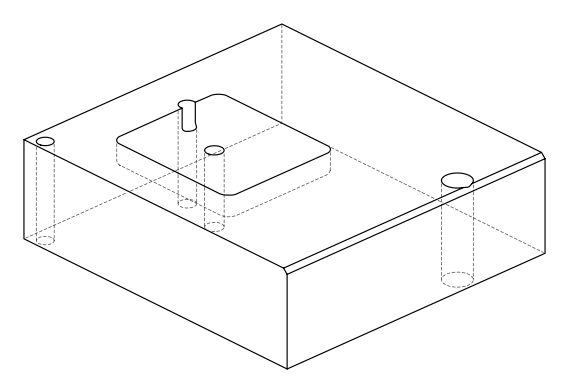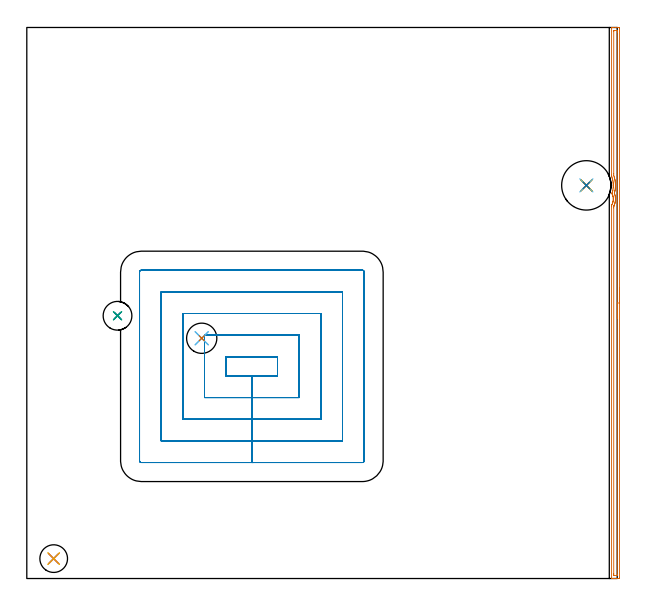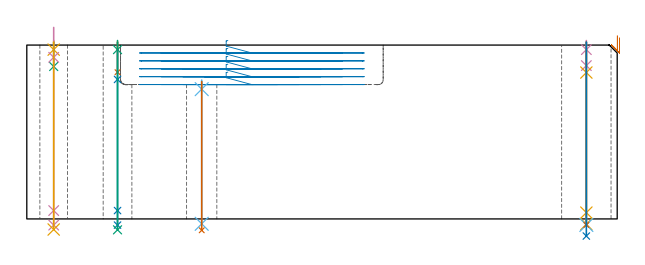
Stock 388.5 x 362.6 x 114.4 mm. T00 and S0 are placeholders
(PLAN: 19 operations, 14 tool changes, 28.7 min)
(1 AREA_MILL | FG_CHAMFER_SURFACE | UGT0205_001 | 6 min | 4902 mm3)
(2 MILL_RECTANGULAR_POCKET | POCKET_RECTANGULAR_STRAIGHT | NXT0201_007 | Follow Part, ap 6.25, ae 75% | 17.27 min | 675570 mm3)
(3 SPOT_DRILL | STEP1HOLE | NXT0321_9005460120000 | 0.05 min | 148 mm3)
(4 SPOT_DRILL_1 | STEP1HOLE_1 | NXT0321_9005460120000 | 0.05 min | 146 mm3)
(5 SPOT_DRILL_2 | STEP1HOLE_2 | NXT0321_9005460120000 | 0.05 min | 173 mm3)
(6 SPOT_DRILL_3 | STEP1HOLE_3 | NXT0321_9005460120000 | 0.05 min | 206 mm3)
(7 DRILL_BLIND_HOLE_INTO_CENTER | STEP1HOLE | UGT0301_229 | 0.08 min | 1106 mm3)
(8 GUN_DRILL_THROUGH_HOLE | STEP1HOLE | UGT0307_008 | 0.59 min | 9083 mm3)
(9 DRILL_TO_ENLARGE_THROUGH_HOLE | STEP1HOLE | UGT0301_257 | 0.5 min | 19111 mm3)
(10 DRILL_BLIND_HOLE_INTO_CENTER_1 | STEP1HOLE_1 | NXT0301_061 | 0.06 min | 648 mm3)
(11 GUN_DRILL_THROUGH_HOLE_1 | STEP1HOLE_1 | UGT0307_005 | 0.55 min | 5474 mm3)
(12 DRILL_TO_ENLARGE_THROUGH_HOLE_1 | STEP1HOLE_1 | NXT0301_102 | 0.48 min | 10008 mm3)
(13 DRILL_TO_ENLARGE_THROUGH_HOLE_2 | STEP1HOLE_1 | NXT0301_102 | 0.48 min | 0 mm3)
(14 DRILL_TO_ENLARGE_THROUGH_HOLE_3 | STEP1HOLE_1 | UGT0301_001 | 0.51 min | 78506 mm3)
(15 DRILL_BLIND_HOLE_INTO_CENTER_2 | STEP1HOLE_2 | NXT0301_065 | 0.07 min | 769 mm3)
(16 GUN_DRILL_THROUGH_HOLE_2 | STEP1HOLE_2 | UGT0307_008 | 0.64 min | 9924 mm3)
(17 DRILL_TO_ENLARGE_THROUGH_HOLE_4 | STEP1HOLE_2 | UGT0301_251 | 0.5 min | 18822 mm3)
(18 DRILL_THROUGH_HOLE_INTO_CENTER | STEP1HOLE_3 | NXT0301_065 | 0.38 min | 6009 mm3)
(19 DRILL_TO_ENLARGE_THROUGH_HOLE_5 | STEP1HOLE_3 | UGT0301_265 | 0.4 min | 21303 mm3)
(TOOL UGT0205_001 | Chamfer Mill 20 x 3 x 45 deg. | D20 FL50 Z2)
(TOOL NXT0201_007 | ENDMILL 25mm [R216.25-25050GCK54P 1620] | D25 R3 FL54 Z5)
(TOOL NXT0321_9005460120000 | NC Spot Drill, 142deg, 12mm, Carbide, Uncoated | D12 PA142 FL30 Z2)
(TOOL UGT0301_229 | Twist Drill 11.9 mm | D11.9 PA118 FL100 Z2)
(TOOL UGT0307_008 | Gun Drill 11 mm | D11 PA130 FL24 Z1)
(TOOL UGT0301_257 | Twist Drill 18.9 mm | D18.9 PA118 FL135 Z2)
(TOOL NXT0301_061 | Carbide Drill 9mm [860.1-0900-027A1-MM 2214] | D9 PA140 FL47 Z2)
(TOOL UGT0307_005 | Gun Drill 8.3 mm | D8.3 PA130 FL24 Z1)
(TOOL NXT0301_102 | Carbide Drill 13.5mm [860.1-1350-108A1-MM 2214] | D13.5 PA140 FL123 Z2)
(TOOL UGT0301_001 | Twist Drill 32.5 mm | D32.5 PA118 FL185 Z2)
(TOOL NXT0301_065 | Carbide Drill 9.4mm [860.1-0940-075A1-MM 2214] | D9.4 PA140 FL98 Z2)
(TOOL UGT0301_251 | Twist Drill 18.2 mm | D18.2 PA118 FL135 Z2)
(TOOL UGT0301_265 | Twist Drill 19.9 mm | D19.9 PA118 FL140 Z2)
(OP 1 AREA_MILL)
G17 G21 G94 G90
T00 M6
G54
G17 G0 G90 X390. Y191.3 S1061 M3
G43 Z124.4 H0
Z119.2
G94 G1 Y191.262 Z118.328 F250.
Y191.148 Z117.464
Y190.959 Z116.612
Y190.697 Z115.78
Y190.363 Z114.974
Y189.96 Z114.2
Y189.492 Z113.464
Y188.96 Z112.772
Y188.371 Z112.129
Y187.728 Z111.54
Y187.036 Z111.008
Y186.3 Z110.54
Y185.526 Z110.137
Y184.72 Z109.803
Y183.888 Z109.541
Y183.036 Z109.352
Y182.172 Z109.238
Y181.3 Z109.2
X389.999 Y0.633 Z109.201
X389.996 Y0.224
X389.992 Y0.01 Z109.205
X389.595 Y0. Z109.601
X387.839 Z111.356
X386.447 Z112.749
X386.083 Z113.112
X385.136 Z114.064
X384.966 Y0.002 Z114.227
X384.803 Y0.01 Z114.389
X384.8 Y0.185 Z114.4
Y244.802
X384.806 Y245.61 Z114.392
X384.85 Y245.696 Z114.348
X385.069 Y246.106 Z114.13
X385.284 Y246.557 Z113.912
X385.463 Y246.991 Z113.735
X385.611 Y247.451 Z113.586
X385.73 Y247.896 Z113.467
X385.79 Y248.18 Z113.409
X385.816 Y248.307 Z113.382
X385.823 Y248.345 Z113.373
X385.827 Y248.379 Z113.367
X385.89 Y248.791 Z113.309
X385.927 Y249.216 Z113.272
X385.928 Y249.239 Z113.27
X385.936 Y249.514 Z113.259
X385.941 Y249.686 Z113.254
X385.93 Y250.057 Z113.263
X385.928 Y250.133 Z113.266
X385.918 Y250.251 Z113.278
X385.916 Y250.296 Z113.283
X385.892 Y250.58 Z113.307
X385.827 Y251.027 Z113.368
X385.755 Y251.394 Z113.444
X385.738 Y251.475 Z113.46
X385.621 Y251.92 Z113.577
X385.609 Y251.957 Z113.589
X385.497 Y252.304 Z113.7
X385.464 Y252.404 Z113.731
X385.462 Y252.411 Z113.734
X385.42 Y252.523 Z113.778
X385.384 Y252.614 Z113.813
X385.299 Y252.814 Z113.897
X385.164 Y253.108 Z114.034
X385.116 Y253.209 Z114.08
X385.048 Y253.359 Z114.152
Y253.361
Y253.363
X385.095 Y253.513 Z114.1
X385.145 Y253.663 Z114.052
X385.16 Y253.708 Z114.037
X385.296 Y254.154 Z113.903
X385.464 Y254.757 Z113.736
X385.497 Y254.917 Z113.702
X385.512 Y254.987 Z113.687
X385.531 Y255.087 Z113.663
X385.597 Y255.392 Z113.601
X385.618 Y255.496 Z113.578
X385.775 Y256.39 Z113.422
X385.875 Y257.284 Z113.318
X385.93 Y258.178 Z113.259
X385.929 Y258.218
Y258.286
X385.931 Y258.376 Z113.26
Y258.541 Z113.256
X385.932 Y258.634 Z113.254
Y258.774
Y258.832 Z113.256
X385.933 Y258.933 Z113.258
X385.934 Y259.072
X385.931 Y259.112 Z113.259
X385.917 Y259.425 Z113.278
X385.888 Y259.966 Z113.304
X385.883 Y260.007 Z113.308
X385.794 Y260.86 Z113.401
X385.787 Y260.901 Z113.407
X385.649 Y261.754 Z113.55
X385.462 Y262.648 Z113.736
X385.45 Y262.69 Z113.747
X385.339 Y263.095 Z113.86
X385.263 Y263.348 Z113.937
X385.203 Y263.542 Z113.995
X384.985 Y264.18 Z114.212
X384.899 Y264.435 Z114.3
X384.885 Y264.476 Z114.315
X384.802 Y264.688 Z114.387
X384.8 Y265.373 Z114.4
Y362.415
X384.803 Y362.59 Z114.388
X384.966 Y362.598 Z114.227
X385.136 Y362.6 Z114.064
X385.355 Z113.845
X386.083 Z113.112
X387.325 Z111.872
X388.717 Z110.478
X389.338 Z109.858
X389.595 Y362.597 Z109.601
X389.992 Y362.59 Z109.205
X389.996 Y362.376 Z109.202
X389.999 Y361.967 Z109.201
X390. Y181.3 Z109.2
X388.586 Z110.614
X388.585 Y2.556 Z110.615
X388.584 Y2.421 Z110.616
X388.579 Y2.043 Z110.621
X388.57 Y2.01 Z110.63
X388.501 Y2.006 Z110.699
X388.391 Y2.002 Z110.809
X388.252 Y2. Z110.948
X386.496 Z112.704
X386.292 Y2.003 Z112.908
X386.256 Y2.005 Z112.944
X386.223 Y2.009 Z112.977
X386.221 Y2.057 Z112.979
X386.216 Y2.286 Z112.984
X386.215 Y2.421 Z112.985
X386.214 Y3.182 Z112.986
Y243.908
X386.215 Y244.667 Z112.985
X386.218 Y244.802 Z112.982
X386.221 Y244.896 Z112.979
X386.227 Y244.94 Z112.973
X386.244 Y244.982 Z112.956
X386.311 Y245.133 Z112.889
X386.413 Y245.36 Z112.787
X386.562 Y245.696 Z112.638
X386.632 Y245.864 Z112.568
X386.678 Y245.984 Z112.522
X386.888 Y246.591 Z112.312
X386.899 Y246.622 Z112.301
X386.906 Y246.647 Z112.294
X386.961 Y246.844 Z112.239
X387.087 Y247.357 Z112.113
X387.115 Y247.485 Z112.085
X387.182 Y247.819 Z112.018
X387.228 Y248.108 Z111.972
X387.267 Y248.379 Z111.933
X387.319 Y248.91 Z111.881
X387.339 Y249.274 Z111.861
X387.35 Y249.772 Z111.85
X387.338 Y250.168 Z111.862
X387.298 Y250.72 Z111.902
X387.259 Y251.063 Z111.941
X387.143 Y251.772 Z112.057
X387.105 Y251.957 Z112.095
X386.961 Y252.554 Z112.239
X386.873 Y252.851 Z112.327
X386.833 Y252.982 Z112.367
X386.68 Y253.445 Z112.52
X386.651 Y253.532 Z112.549
X386.756 Y253.955 Z112.444
X386.923 Y254.678 Z112.277
X386.961 Y254.859 Z112.239
X387.063 Y255.431 Z112.137
X387.08 Y255.535 Z112.12
X387.181 Y256.205 Z112.019
X387.208 Y256.429 Z111.992
X387.272 Y257.006 Z111.928
X387.294 Y257.323 Z111.906
X387.327 Y257.845 Z111.873
X387.342 Y258.218 Z111.858
X387.346 Y258.72 Z111.854
X387.344 Y259.112 Z111.856
X387.321 Y259.64 Z111.879
X387.301 Y260.007 Z111.899
X387.248 Y260.608 Z111.952
X387.217 Y260.901 Z111.983
X387.179 Y261.232 Z112.021
X387.119 Y261.635 Z112.081
X387.092 Y261.795 Z112.108
X386.961 Y262.532 Z112.239
X386.928 Y262.69 Z112.272
X386.924 Y262.708 Z112.276
X386.746 Y263.475 Z112.454
X386.719 Y263.584 Z112.481
X386.622 Y263.93 Z112.578
X386.454 Y264.479 Z112.746
X386.221 Y265.232 Z112.979
X386.214 Y266.267 Z112.986
X386.215 Y360.044 Z112.985
X386.216 Y360.179 Z112.984
X386.221 Y360.557 Z112.979
X386.23 Y360.59 Z112.97
X386.299 Y360.594 Z112.901
X386.409 Y360.598 Z112.791
X386.548 Y360.6 Z112.652
X388.304 Z110.896
X388.508 Y360.597 Z110.692
X388.544 Y360.595 Z110.656
X388.577 Y360.591 Z110.623
X388.579 Y360.543 Z110.621
X388.584 Y360.314 Z110.616
X388.585 Y360.179 Z110.615
X388.586 Y359.418 Z110.614
Y181.3
Y180.428 Z110.652
Y179.564 Z110.766
Y178.712 Z110.955
Y177.88 Z111.217
Y177.074 Z111.551
Y176.3 Z111.954
Y175.564 Z112.423
Y174.872 Z112.954
Y174.229 Z113.543
Y173.64 Z114.186
Y173.108 Z114.878
Y172.64 Z115.614
Y172.237 Z116.388
Y171.903 Z117.194
Y171.641 Z118.026
Y171.452 Z118.878
Y171.338 Z119.743
Y171.3 Z120.614
G0 Z124.4
M5
M2
(OP 2 MILL_RECTANGULAR_POCKET)
G17 G21 G94 G90
T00 M6
G54
G17 G0 G90 X132.303 Y145.9 S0 M3
G43 Z124.4 H1
Z117.4
G94 G1 X131.2 Z117.104 F250.
Y133.3 Z113.728
X148.1 Z109.2
X165. F500.
Y145.9
X131.2
Y133.3
X148.1
Y119.05
X179.25
Y160.15
X116.95
Y119.05
X148.1
Y104.8
X193.5
Y174.4
X102.7
Y104.8
X148.1
Y90.55
X207.75
Y188.65
X88.45
Y90.55
X148.1
Y76.3
X220.8
G3 X222. Y77.5 R1.2
G1 Y201.7
G3 X220.8 Y202.9 R1.2
G1 X75.4
G3 X74.2 Y201.7 R1.2
G1 Y77.5
G3 X75.4 Y76.3 R1.2
G1 X148.1
X149.1
G0 X132.303 Y145.9 Z112.2
G1 X131.2 Z111.904 F250.
Y133.3 Z108.528
X148.1 Z104.
X165. F500.
Y145.9
X131.2
Y133.3
X148.1
Y119.05
X179.25
Y160.15
X116.95
Y119.05
X148.1
Y104.8
X193.5
Y174.4
X102.7
Y104.8
X148.1
Y90.55
X207.75
Y188.65
X88.45
Y90.55
X148.1
Y76.3
X220.8
G3 X222. Y77.5 R1.2
G1 Y201.7
G3 X220.8 Y202.9 R1.2
G1 X75.4
G3 X74.2 Y201.7 R1.2
G1 Y77.5
G3 X75.4 Y76.3 R1.2
G1 X148.1
X149.1
G0 X132.303 Y145.9 Z107.
G1 X131.2 Z106.704 F250.
Y133.3 Z103.328
X148.1 Z98.8
X165. F500.
Y145.9
X131.2
Y133.3
X148.1
Y119.05
X179.25
Y160.15
X116.95
Y119.05
X148.1
Y104.8
X193.5
Y174.4
X102.7
Y104.8
X148.1
Y90.55
X207.75
Y188.65
X88.45
Y90.55
X148.1
Y76.3
X220.8
G3 X222. Y77.5 R1.2
G1 Y201.7
G3 X220.8 Y202.9 R1.2
G1 X75.4
G3 X74.2 Y201.7 R1.2
G1 Y77.5
G3 X75.4 Y76.3 R1.2
G1 X148.1
X149.1
G0 X132.303 Y145.9 Z101.8
G1 X131.2 Z101.504 F250.
Y133.3 Z98.128
X148.1 Z93.6
X165. F500.
Y145.9
X131.2
Y133.3
X148.1
Y119.05
X179.25
Y160.15
X116.95
Y119.05
X148.1
Y104.8
X193.5
Y174.4
X102.7
Y104.8
X148.1
Y90.55
X207.75
Y188.65
X88.45
Y90.55
X148.1
Y76.3
X220.8
G3 X222. Y77.5 R1.2
G1 Y201.7
G3 X220.8 Y202.9 R1.2
G1 X75.4
G3 X74.2 Y201.7 R1.2
G1 Y77.5
G3 X75.4 Y76.3 R1.2
G1 X148.1
X149.1
G0 X132.303 Y145.9 Z96.6
G1 X131.2 Z96.305 F250.
Y133.3 Z92.928
X148.1 Z88.4
X165. F500.
Y145.9
X131.2
Y133.3
X148.1
Y119.05
X179.25
Y160.15
X116.95
Y119.05
X148.1
Y104.8
X193.5
Y174.4
X102.7
Y104.8
X148.1
Y90.55
X207.75
Y188.65
X88.45
Y90.55
X148.1
Y76.3
X220.8
G3 X222. Y77.5 R1.2
G1 Y201.7
G3 X220.8 Y202.9 R1.2
G1 X75.4
G3 X74.2 Y201.7 R1.2
G1 Y77.5
G3 X75.4 Y76.3 R1.2
G1 X148.1
X149.1
G0 Z124.4
M5
M2
(OP 3 SPOT_DRILL)
G17 G21 G94 G90
T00 M6
G54
G17 G0 G90 X59.7 Y172.9 S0 M3
G43 Z124.4 H0
G94 G81 G98 Z111.4 F250. R117.4
G80
M5
M2
(OP 4 SPOT_DRILL_1)
G17 G21 G94 G90
T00 M6
G54
G17 G0 G90 X368.2 Y258.7 S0 M3
G43 Z124.4 H0
G94 G81 G98 Z111.4 F250. R117.4
G80
M5
M2
(OP 5 SPOT_DRILL_2)
G17 G21 G94 G90
T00 M6
G54
G17 G0 G90 X17.7 Y13.1 S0 M3
G43 Z124.4 H0
G94 G81 G98 Z111.4 F250. R117.4
G80
M5
M2
(OP 6 SPOT_DRILL_3)
G17 G21 G94 G90
T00 M6
G54
G17 G0 G90 X115.1 Y158.1 S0 M3
G43 Z124.4 H0
G94 G81 G98 Z85.4 F250. R91.4
G80
M5
M2
(OP 7 DRILL_BLIND_HOLE_INTO_CENTER)
G17 G21 G94 G90
T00 M6
G54
G17 G0 G90 X59.7 Y172.9 S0 M3
G43 Z124.4 H0
G94 G81 G98 Z96.55 F250. R116.4
G80
M5
M2
(OP 8 GUN_DRILL_THROUGH_HOLE)
G17 G21 G94 G90
T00 M6
G54
G17 G0 G90 X59.7 Y172.9 M8
G43 Z124.4 H0
Z111.903
S716 M3
G94 G1 Z91.79 F125. M26
G4 X.084
Z5.5 F250.
G4 X.084
Z-4.065 F125.
G4 X.084
M5
M9
G0 Z111.903
Z124.4
M2
(OP 9 DRILL_TO_ENLARGE_THROUGH_HOLE)
G17 G21 G94 G90
T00 M6
G54
G17 G0 G90 X59.7 Y172.9 S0 M3
G43 Z124.4 H0
G94 G73 G98 Z-7.178 F250. Q17.368 R116.4
G80
M5
M2
(OP 10 DRILL_BLIND_HOLE_INTO_CENTER_1)
G17 G21 G94 G90
T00 M6
G54
G17 G0 G90 X368.2 Y258.7 S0 M3
G43 Z124.4 H1
G94 G81 G98 Z100.9 F250. R116.4
G80
M5
M2
(OP 11 GUN_DRILL_THROUGH_HOLE_1)
G17 G21 G94 G90
T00 M6
G54
G17 G0 G90 X368.2 Y258.7 M8
G43 Z124.4 H0
Z110.904
S716 M3
G94 G1 Z96.325 F125. M26
G4 X.084
Z4.15 F250.
G4 X.084
Z-3.435 F125.
G4 X.084
M5
M9
G0 Z110.904
Z124.4
M2
(OP 12 DRILL_TO_ENLARGE_THROUGH_HOLE_1)
G17 G21 G94 G90
T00 M6
G54
G17 G0 G90 X368.2 Y258.7 S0 M3
G43 Z124.4 H1
G94 G73 G98 Z-3.957 F250. Q13.151 R116.4
G80
M5
M2
(OP 13 DRILL_TO_ENLARGE_THROUGH_HOLE_2)
G17 G21 G94 G90
T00 M6
G54
G17 G0 G90 X368.2 Y258.7 S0 M3
G43 Z124.4 H1
G94 G73 G98 Z-3.957 F250. Q13.151 R116.4
G80
M5
M2
(OP 14 DRILL_TO_ENLARGE_THROUGH_HOLE_3)
G17 G21 G94 G90
T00 M6
G54
G17 G0 G90 X368.2 Y258.7 S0 M3
G43 Z124.4 H0
G94 G73 G98 Z-11.264 F250. Q31.416 R116.4
G80
M5
M2
(OP 15 DRILL_BLIND_HOLE_INTO_CENTER_2)
G17 G21 G94 G90
T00 M6
G54
G17 G0 G90 X17.7 Y13.1 S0 M3
G43 Z124.4 H1
G94 G81 G98 Z100.3 F250. R116.4
G80
M5
M2
(OP 16 GUN_DRILL_THROUGH_HOLE_2)
G17 G21 G94 G90
T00 M6
G54
G17 G0 G90 X17.7 Y13.1 M8
G43 Z126.003 H0
S716 M3
G94 G1 Z106.335 F125. M26
G4 X.084
Z5.5 F250.
G4 X.084
Z-4.065 F125.
G4 X.084
M5
M9
G0 Z126.003
M2
(OP 17 DRILL_TO_ENLARGE_THROUGH_HOLE_4)
G17 G21 G94 G90
T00 M6
G54
G17 G0 G90 X17.7 Y13.1 S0 M3
G43 Z124.4 H0
G94 G73 G98 Z-6.968 F250. Q17.338 R116.4
G80
M5
M2
(OP 18 DRILL_THROUGH_HOLE_INTO_CENTER)
G17 G21 G94 G90
T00 M6
G54
G17 G0 G90 X115.1 Y158.1 S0 M3
G43 Z124.4 H1
G94 G73 G98 Z-3.211 F250. Q9.161 R90.4
G80
M5
M2
(OP 19 DRILL_TO_ENLARGE_THROUGH_HOLE_5)
G17 G21 G94 G90
T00 M6
G54
G17 G0 G90 X115.1 Y158.1 S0 M3
G43 Z124.4 H0
G94 G73 G98 Z-7.479 F250. Q19.176 R90.4
G80
M5
M2
